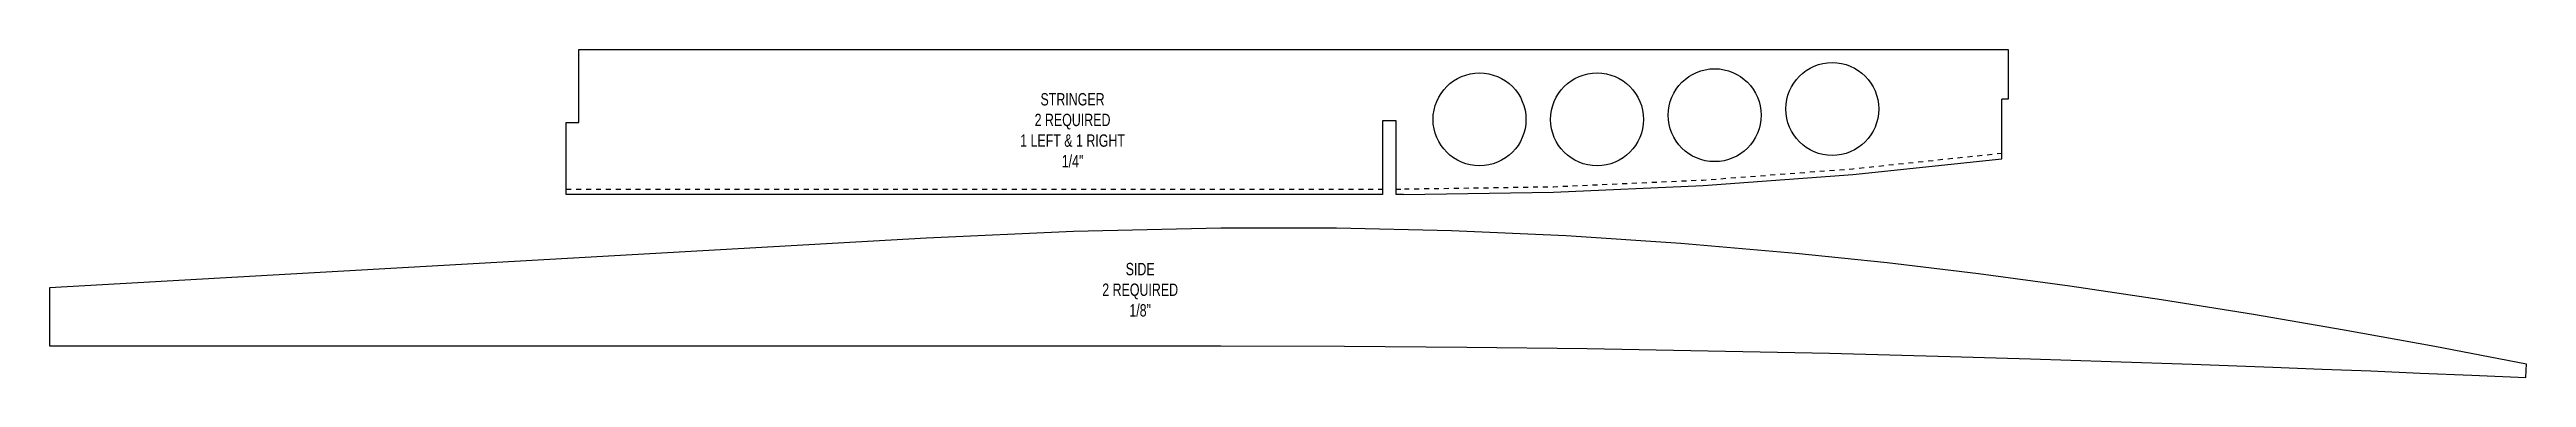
# Model space of a CAD drawing. Extents: x 1.1 to 51.1, y 0.5 to 7.1.
import ezdxf

# ---------------------------------------------------------------- set-up
doc = ezdxf.new("R2010")
doc.units = 0
doc.linetypes.add('HIDDEN', pattern=[0.075, 0.05, -0.025])
doc.layers.get('0').update_dxf_attribs({"linetype": 'CONTINUOUS'})
doc.styles.add('SLDTEXTSTYLE0', font='txt', dxfattribs={"width": 0.75})

msp = doc.modelspace()

# ---------------------------------------------------------------- linework, layer by layer
at = {"color": 7, "linetype": 'CONTINUOUS'}
for p, q in [((11.785, 5.675), (11.785, 7.149)), ((11.785, 7.149), (40.66, 7.149)), ((40.66, 7.149), (40.66, 6.149)), ((40.66, 6.149), (40.535, 6.149)), ((40.535, 4.945), (40.535, 6.149)), ((11.535, 4.221), (11.535, 5.675)), ((11.535, 5.675), (11.785, 5.675)), ((28.295, 5.712), (28.025, 5.712)), ((28.025, 5.712), (28.025, 4.221)), ((28.295, 4.221), (28.295, 5.712)), ((28.025, 4.221), (11.535, 4.221)), ((28.448, 4.221), (28.295, 4.221)), ((18.812, 3.339), (1.096, 2.337)), ((1.096, 2.337), (1.096, 1.164)), ((1.096, 1.164), (24.757, 1.164)), ((24.757, 1.164), (24.758, 1.164))]:
    msp.add_line(p, q, dxfattribs=at)
at = {"color": 9, "linetype": 'HIDDEN'}
for p, q in [((11.535, 4.327), (28.025, 4.327)), ((28.295, 4.327), (28.448, 4.327))]:
    msp.add_line(p, q, dxfattribs=at)
at = {"color": 9, "linetype": 'HIDDEN', "flags": 128}
msp.add_lwpolyline([(40.535, 5.051), (37.522, 4.735), (34.501, 4.508), (31.475, 4.373), (28.448, 4.327)], dxfattribs=at)
at = {"color": 7, "linetype": 'CONTINUOUS', "flags": 128}
for points in [[(28.448, 4.221), (31.475, 4.267), (34.501, 4.402), (37.522, 4.629), (40.535, 4.945)], [(24.757, 3.54), (21.783, 3.473), (18.812, 3.339)], [(24.758, 3.54), (24.757, 3.54), (24.757, 3.54)], [(51.131, 0.793), (49.28, 1.149), (47.449, 1.484), (45.614, 1.801), (43.76, 2.098), (41.909, 2.372), (40.064, 2.619), (38.217, 2.84), (36.37, 3.033), (34.05, 3.234), (31.735, 3.385), (29.419, 3.488), (27.093, 3.539), (24.758, 3.54)], [(24.758, 1.164), (27.257, 1.157), (29.723, 1.139), (32.158, 1.11), (34.604, 1.068), (37.054, 1.015), (39.491, 0.952), (41.111, 0.904), (42.739, 0.852), (44.378, 0.796), (46.006, 0.736), (47.006, 0.697), (47.984, 0.658), (48.985, 0.617), (50.03, 0.574), (51.117, 0.527)], [(51.117, 0.527), (51.125, 0.676), (51.131, 0.793)]]:
    msp.add_lwpolyline(points, dxfattribs=at)
at = {"color": 7, "linetype": 'CONTINUOUS'}
for centre in [(29.982, 5.738), (32.357, 5.738), (34.732, 5.824), (37.107, 5.949)]:
    msp.add_circle(centre, 0.938, dxfattribs=at)

# ---------------------------------------------------------------- texts
at = {"color": 7, "char_height": 0.25, "attachment_point": 2, "style": 'SLDTEXTSTYLE0'}
for s, insert in [('STRINGER\\P2 REQUIRED\\P1 LEFT & 1 RIGHT\\P1/4"', (21.761, 6.27)), ('SIDE\\P2 REQUIRED\\P1/8"', (23.127, 2.841))]:
    msp.add_mtext(s, dxfattribs=dict(at, insert=insert))

doc.saveas('drawing.dxf')
